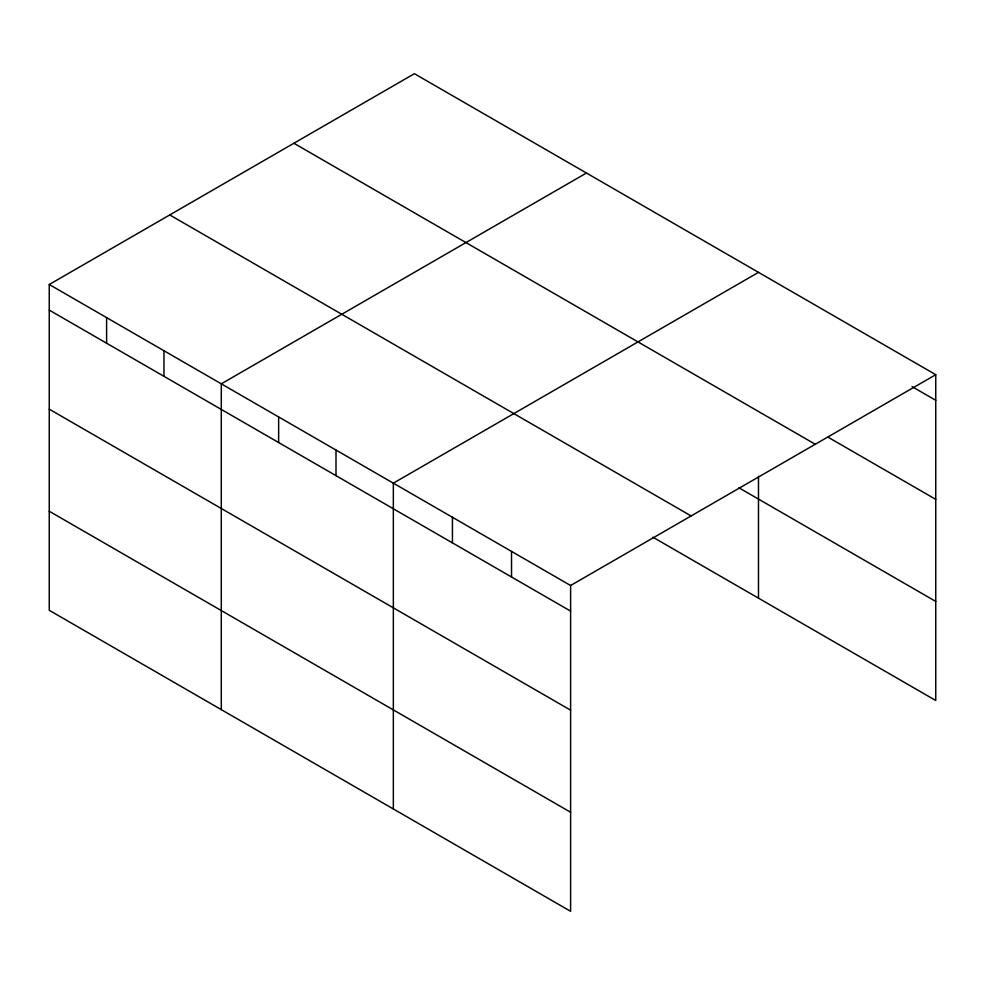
<?xml version="1.0" encoding="UTF-8"?>
<svg xmlns="http://www.w3.org/2000/svg" width="985" height="985" viewBox="0 0 985 985"><rect width="100%" height="100%" fill="white"/><g stroke="black" fill="none" stroke-linecap="round" stroke-linejoin="round"><path stroke-width="1.48" d="M49.25 284.505L570.611 585.509L570.611 911.31L49.25 610.306L49.25 284.505L414.389 73.69L935.75 374.694L935.75 700.495L652.907 537.207M586.444 173.015L221.293 383.83L221.293 709.643M758.487 272.352L393.347 483.167L393.347 808.968M570.611 585.509L935.75 374.694M912.11 386.649L935.75 400.292M828.077 437.205L935.75 499.358M293.899 143.256L815.248 444.26M738.935 487.797L935.75 601.429M169.752 214.939L691.101 515.943M49.25 310.103L570.611 611.106M49.25 409.169L570.611 710.173M49.25 511.24L570.611 812.243M758.487 476.235L758.487 598.154M511.523 551.391L511.523 576.988M452.435 517.273L452.435 542.883M335.996 450.059L335.996 475.656M278.644 416.938L278.644 442.548M163.953 350.722L163.953 376.319M106.602 317.613L106.602 343.211"/></g></svg>
